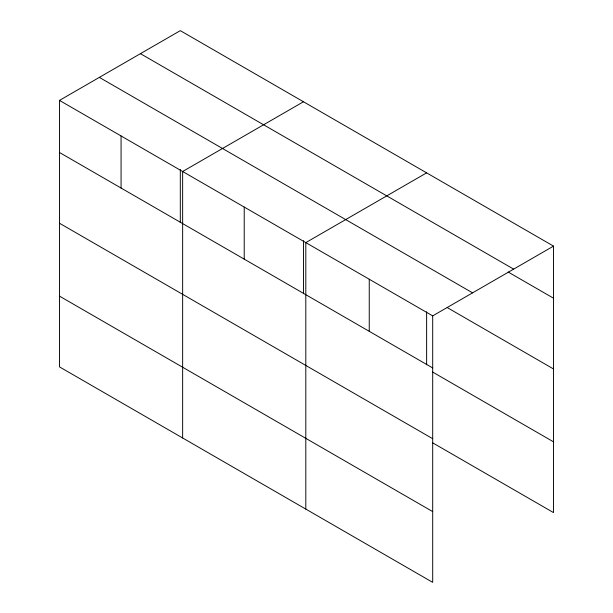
<?xml version="1.0" encoding="UTF-8"?>
<svg xmlns="http://www.w3.org/2000/svg" width="613" height="613" viewBox="0 0 613 613"><rect width="100%" height="100%" fill="white"/><g stroke="black" fill="none" stroke-linecap="round" stroke-linejoin="round"><path stroke-width="0.92" d="M432.694 438.701L432.694 315.871L59.484 100.402L59.484 366.88L432.694 582.35L432.694 438.701L59.484 223.232M432.387 442.67L553.516 512.598L553.516 246.119L180.306 30.65L59.484 100.402M303.466 101.758L182.643 171.51L182.643 437.981M426.625 172.858L305.803 242.618L305.803 509.089M432.694 315.871L553.516 246.119M140.431 53.668L513.648 269.138M508.192 272.034L553.516 298.202M99.352 77.384L472.569 292.853M447.222 307.58L553.516 368.949M59.484 152.484L432.694 367.953M432.387 371.915L553.516 441.843M59.484 296.125L432.694 511.602M426.625 311.787L426.625 364.796M369.248 279.244L369.248 331.319M303.466 240.679L303.466 293.696M244.227 207.064L244.227 259.138M180.306 169.571L180.306 222.588M121.067 135.956L121.067 188.038"/></g></svg>
